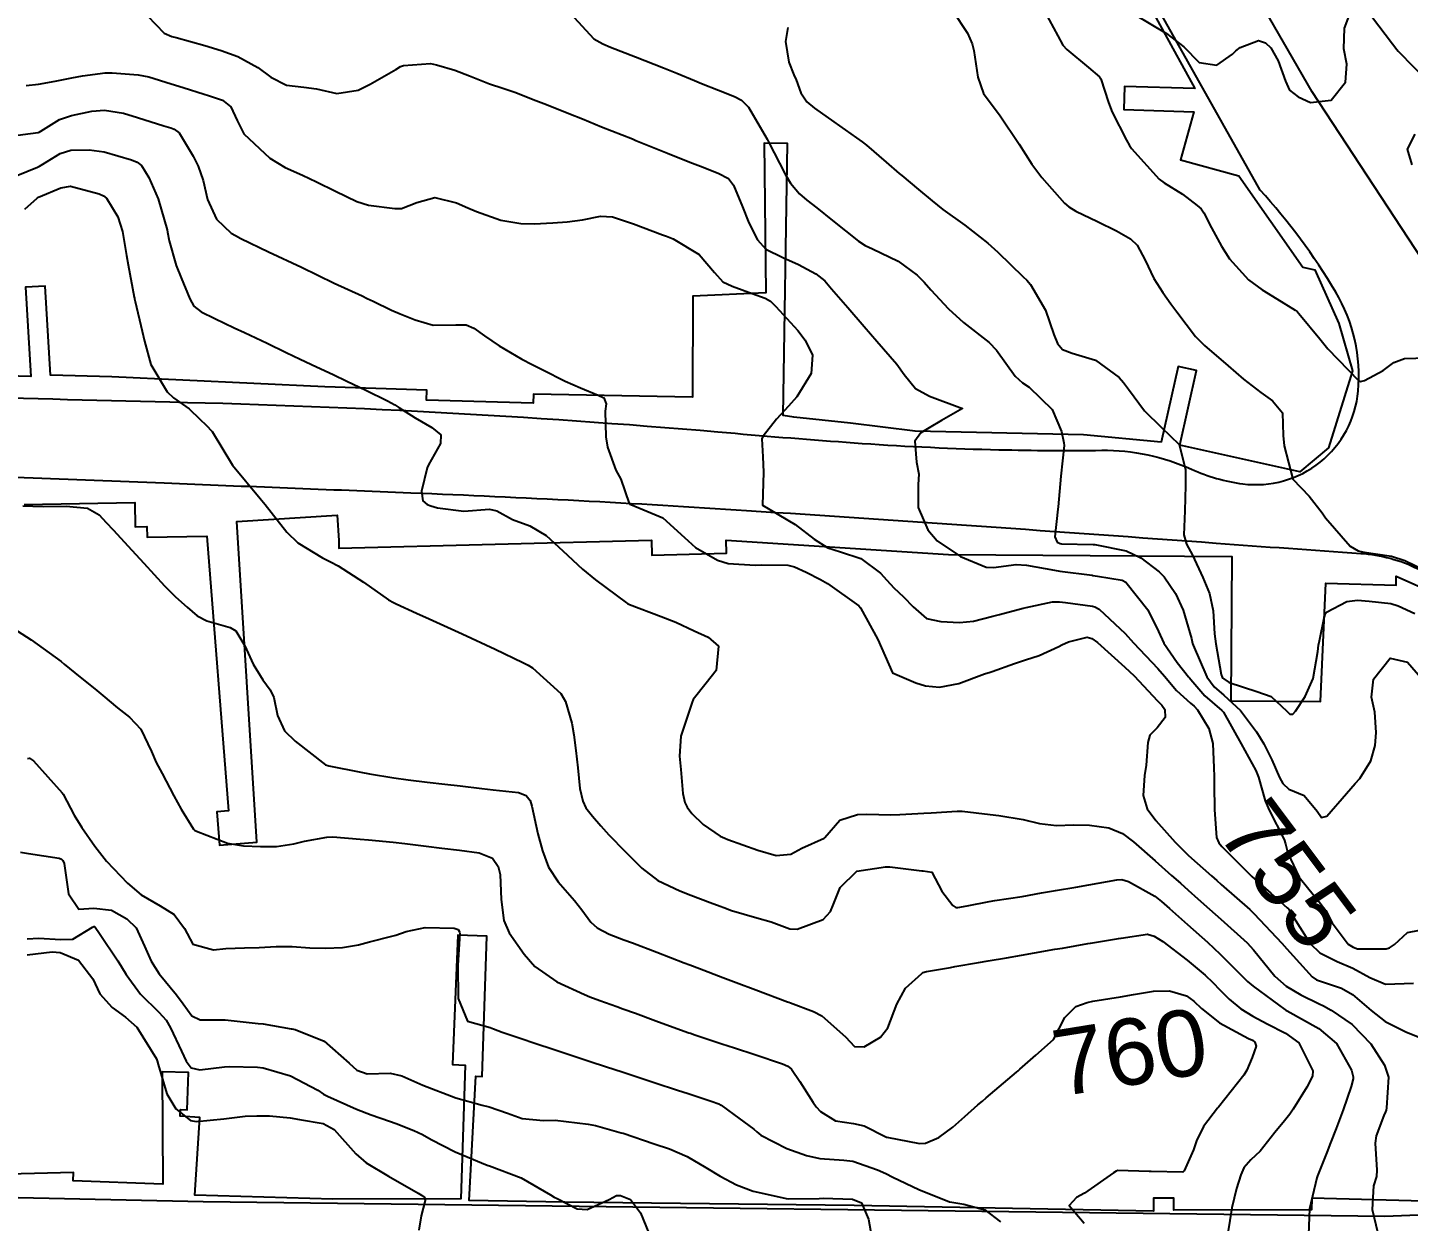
# Model space of a CAD drawing. Header units: metres. Extents: x 318500 to 325275, y 7408834 to 7428799.
# Drawn here: x 321141.7 to 321225, y 7409263.5 to 7409335.5 of the extents above; entities that cross this region are included whole.
import ezdxf
from ezdxf.enums import TextEntityAlignment as Align

# ---------------------------------------------------------------- set-up
doc = ezdxf.new("R2010")
doc.units = ezdxf.units.M
doc.header["$MEASUREMENT"] = 0
for name, color, linetype in [('Cotas', 45, 'Continuous'), ('Curvas de Nivel 1m', 11, 'Continuous'), ('Curvas de Nivel 5m', 15, 'Continuous'), ('Edificações', 30, 'Continuous'), ('Vias Primárias', 230, 'Continuous')]:
    doc.layers.add(name, color=color, linetype=linetype)
doc.styles.add('ARIAL', font='arial.ttf')

msp = doc.modelspace()

# ---------------------------------------------------------------- linework, layer by layer
at = {"layer": 'Curvas de Nivel 1m', "flags": 128}
for points, elevation in [([(321148.396, 7409336.75), (321149.901, 7409335.175), (321150.377, 7409334.978), (321150.629, 7409334.913), (321152.369, 7409334.439), (321153.358, 7409334.132), (321154.36, 7409333.761), (321155.56, 7409333.098), (321156.341, 7409332.523), (321157.301, 7409332.042), (321158.333, 7409331.922), (321159.099, 7409331.816), (321160.328, 7409331.534), (321161.623, 7409331.731), (321162.341, 7409332.088), (321163.895, 7409332.987), (321164.179, 7409333.156), (321164.354, 7409333.219), (321165.977, 7409333.335), (321166.355, 7409333.273), (321167.458, 7409332.939), (321168.347, 7409332.603), (321169.541, 7409332.111), (321170.34, 7409331.855), (321171.064, 7409331.616), (321172.333, 7409331.121), (321172.991, 7409330.863), (321174.322, 7409330.334), (321175.156, 7409329.999), (321176.311, 7409329.527), (321178.167, 7409328.792), (321178.299, 7409328.74), (321178.382, 7409328.706), (321180.287, 7409327.929), (321181.638, 7409327.391), (321182.276, 7409327.14), (321183.338, 7409326.724), (321183.96, 7409326.408), (321184.263, 7409326.013), (321184.811, 7409324.704), (321185.199, 7409323.737), (321185.709, 7409322.695), (321186.212, 7409322.147), (321187.245, 7409321.634), (321188.198, 7409321.215), (321189.248, 7409320.644), (321189.772, 7409320.222), (321190.181, 7409319.757), (321191.167, 7409318.62), (321192.153, 7409317.484), (321192.92, 7409316.598), (321194.119, 7409315.203), (321194.569, 7409314.573), (321195.263, 7409313.724), (321196.097, 7409313.274), (321198.09, 7409312.53), (321196.825, 7409311.797), (321196.072, 7409311.351), (321195.571, 7409311.054), (321195.218, 7409310.563), (321195.319, 7409309.283), (321195.448, 7409308.559), (321195.407, 7409307.943), (321195.407, 7409306.559), (321195.99, 7409305.205), (321196.568, 7409304.544), (321197.966, 7409303.602), (321199.508, 7409302.956), (321199.956, 7409302.925), (321201.335, 7409303.104), (321201.959, 7409303.063), (321203.645, 7409302.762), (321203.954, 7409302.714), (321205.91, 7409302.461), (321205.951, 7409302.456), (321206.241, 7409302.416), (321207.721, 7409302.167), (321207.946, 7409302.039), (321209.28, 7409300.376), (321209.911, 7409299.073), (321210.233, 7409298.365), (321211.039, 7409297.196), (321211.72, 7409296.342), (321211.792, 7409296.264), (321211.868, 7409296.171), (321212.721, 7409295.189), (321213.739, 7409294.312), (321213.848, 7409294.193), (321214.898, 7409292.299), (321215.796, 7409290.675), (321215.948, 7409290.288), (321216.346, 7409288.852), (321216.597, 7409288.278), (321217.499, 7409286.509), (321217.59, 7409286.262), (321217.731, 7409285.688), (321218.397, 7409284.25), (321218.981, 7409283.519), (321219.694, 7409282.651), (321219.882, 7409282.418), (321220.007, 7409282.225), (321220.401, 7409281.497), (321221.367, 7409280.204), (321221.657, 7409280.011), (321221.933, 7409279.92), (321223.656, 7409279.926), (321223.857, 7409279.977), (321224.156, 7409280.173), (321224.935, 7409280.897), (321225.673, 7409281.048)], 754), ([(321197.492, 7409336.539), (321198.39, 7409335.172), (321198.666, 7409334.526), (321198.775, 7409334.123), (321199.013, 7409332.52), (321199.355, 7409331.53), (321200.122, 7409330.503), (321200.326, 7409330.244), (321201.5, 7409328.482), (321202.282, 7409327.268), (321202.881, 7409326.464), (321204.255, 7409324.917), (321204.501, 7409324.695), (321204.933, 7409324.44), (321206.241, 7409323.813), (321207.392, 7409323.243), (321208.226, 7409322.771), (321208.626, 7409322.386), (321209.108, 7409321.479), (321209.635, 7409320.376), (321210.181, 7409319.518), (321210.663, 7409318.851), (321211.016, 7409318.357), (321212.148, 7409316.876), (321212.688, 7409316.332), (321214.122, 7409315.103), (321215.039, 7409314.301), (321216.102, 7409313.483), (321216.805, 7409312.987), (321217.4, 7409312.27), (321217.434, 7409310.905), (321217.498, 7409310.268), (321218.03, 7409308.26), (321219.011, 7409307.236), (321219.789, 7409306.233), (321220.006, 7409305.933), (321221.481, 7409304.215), (321221.976, 7409303.934), (321222.322, 7409303.857), (321223.972, 7409303.615), (321224.774, 7409303.362), (321225.959, 7409302.782)], 751), ([(321174.403, 7409336.389), (321175.844, 7409334.828), (321176.376, 7409334.522), (321176.852, 7409334.334), (321178.364, 7409333.74), (321180.036, 7409333.092), (321180.353, 7409332.965), (321180.851, 7409332.762), (321181.916, 7409332.317), (321182.344, 7409332.145), (321183.358, 7409331.743), (321184.337, 7409331.361), (321184.76, 7409331.131), (321185.168, 7409330.702), (321186.301, 7409328.776), (321186.343, 7409328.689), (321186.375, 7409328.613), (321187.382, 7409326.673), (321187.716, 7409326.12), (321188.258, 7409325.475), (321188.698, 7409325.097), (321189.29, 7409324.644), (321190.238, 7409323.863), (321191.807, 7409322.614), (321192.216, 7409322.365), (321192.658, 7409322.158), (321194.202, 7409321.412), (321195.357, 7409320.562), (321195.772, 7409320.142), (321196.181, 7409319.682), (321197.244, 7409318.539), (321198.158, 7409317.707), (321199.694, 7409316.507), (321200.133, 7409316.05), (321201.27, 7409314.483), (321201.714, 7409314.084), (321202.103, 7409313.818), (321203.493, 7409312.456), (321204.07, 7409311.142), (321204.202, 7409310.448), (321204.219, 7409310.287), (321204.03, 7409308.45), (321203.862, 7409306.601), (321203.842, 7409306.452), (321203.656, 7409304.782), (321203.805, 7409304.452), (321203.979, 7409304.374), (321204.066, 7409304.362), (321205.978, 7409304.32), (321206.081, 7409304.316), (321207.973, 7409303.935), (321208.842, 7409303.506), (321209.955, 7409302.671), (321210.253, 7409302.365), (321210.947, 7409301.362), (321211.411, 7409300.348), (321211.905, 7409298.645), (321211.968, 7409298.339), (321212.002, 7409298.235), (321212.837, 7409296.325), (321213.27, 7409295.725), (321213.859, 7409295.218), (321214.86, 7409294.3), (321215.831, 7409293.017), (321216.273, 7409292.283), (321216.748, 7409291.334), (321217.225, 7409290.268), (321217.412, 7409289.891), (321217.783, 7409289.557), (321218.713, 7409289.18), (321219.489, 7409288.234), (321219.764, 7409287.836), (321220.068, 7409287.925), (321220.331, 7409288.224), (321221.008, 7409288.988), (321221.787, 7409289.89), (321222.059, 7409290.206), (321222.735, 7409291.267), (321222.988, 7409292.192), (321223.056, 7409292.968), (321222.966, 7409294.193), (321222.779, 7409295.116), (321222.891, 7409296.195), (321223.889, 7409297.455), (321224.938, 7409297.216), (321225.87, 7409296.15)], 753), ([(321208.515, 7409336.283), (321210.392, 7409335.154), (321211.45, 7409334.354), (321212.366, 7409333.409), (321213.448, 7409333.24), (321214.374, 7409333.91), (321214.576, 7409334.109), (321214.839, 7409334.305), (321215.947, 7409334.734), (321216.384, 7409334.59), (321216.697, 7409334.285), (321217.148, 7409333.499), (321217.579, 7409332.272), (321217.82, 7409331.743), (321218.341, 7409331.332), (321219.081, 7409330.992), (321220.339, 7409331.137), (321221.194, 7409332.222), (321221.281, 7409333.306), (321221.112, 7409334.223), (321221.141, 7409335.48), (321221.429, 7409336.22)], 749), ([(321222.771, 7409336.205), (321224.038, 7409334.532), (321224.296, 7409334.181), (321224.379, 7409334.084), (321226.27, 7409332.151)], 749), ([(321187.55, 7409335.515), (321187.407, 7409334.675), (321187.61, 7409333.422), (321187.915, 7409332.667), (321188.043, 7409332.361), (321188.339, 7409331.583), (321188.705, 7409331.025), (321189.16, 7409330.648), (321190.318, 7409329.831), (321192.04, 7409328.613), (321192.297, 7409328.411), (321193.476, 7409327.398), (321194.272, 7409326.706), (321194.428, 7409326.578), (321195.442, 7409325.742), (321196.255, 7409325.05), (321196.91, 7409324.543), (321198.236, 7409323.593), (321199.618, 7409322.509), (321200.212, 7409321.966), (321201.755, 7409320.477), (321201.978, 7409320.263), (321202.185, 7409320.017), (321203.106, 7409318.461), (321203.607, 7409316.996), (321203.825, 7409316.453), (321204.134, 7409316.077), (321204.71, 7409315.863), (321206.125, 7409315.444), (321207.543, 7409314.399), (321207.811, 7409314.099), (321208.103, 7409313.698), (321209.068, 7409312.38), (321210.076, 7409311.406), (321211.16, 7409310.353), (321211.546, 7409308.838), (321211.542, 7409308.347), (321211.554, 7409307.875), (321211.502, 7409306.348), (321211.444, 7409304.893), (321211.617, 7409304.345), (321211.97, 7409303.666), (321212.602, 7409302.33), (321212.987, 7409301.371), (321213.214, 7409300.321), (321213.307, 7409298.922), (321213.371, 7409298.318), (321213.708, 7409296.477), (321213.769, 7409296.312), (321213.81, 7409296.251), (321213.869, 7409296.204), (321214.181, 7409295.992), (321215.862, 7409295.45), (321216.725, 7409295.143), (321217.664, 7409294.263), (321217.847, 7409294.081), (321218.018, 7409294.087), (321218.194, 7409294.255), (321218.763, 7409295.15), (321219.254, 7409296.239), (321219.528, 7409297.869), (321219.579, 7409298.235), (321219.633, 7409298.505), (321219.925, 7409299.897), (321220.002, 7409300.156), (321220.056, 7409300.229), (321221.275, 7409300.879), (321221.937, 7409300.951), (321222.635, 7409300.897), (321223.936, 7409300.751), (321224.383, 7409300.622), (321225.38, 7409300.158)], 752), ([(321140.627, 7409328.963), (321142.299, 7409329.184), (321142.365, 7409329.203), (321142.463, 7409329.268), (321143.597, 7409329.967), (321144.31, 7409330.212), (321145.546, 7409330.466), (321146.313, 7409330.519), (321147.448, 7409330.339), (321148.309, 7409330.09), (321149.891, 7409329.587), (321150.303, 7409329.462), (321150.515, 7409329.38), (321150.823, 7409329.162), (321151.668, 7409327.76), (321151.962, 7409327.145), (321152.257, 7409326.286), (321152.533, 7409325.136), (321153.061, 7409323.96), (321153.96, 7409323.114), (321154.218, 7409322.957), (321154.533, 7409322.789), (321156.203, 7409321.989), (321158.19, 7409321.06), (321160.176, 7409320.099), (321161.862, 7409319.316), (321162.162, 7409319.171), (321162.515, 7409319.005), (321163.625, 7409318.458), (321164.153, 7409318.236), (321165.06, 7409317.877), (321166.146, 7409317.557), (321167.51, 7409317.573), (321168.146, 7409317.572), (321168.598, 7409317.377), (321169.239, 7409316.914), (321170.131, 7409316.303), (321171.487, 7409315.512), (321172.115, 7409315.189), (321172.757, 7409314.864), (321174.103, 7409314.181), (321175.036, 7409313.773), (321176.095, 7409313.334), (321176.438, 7409313.16), (321176.593, 7409312.812), (321176.525, 7409312.371), (321176.57, 7409310.812), (321176.671, 7409310.19), (321177.17, 7409308.803), (321177.48, 7409308.256), (321177.971, 7409306.791), (321177.986, 7409306.766), (321178.009, 7409306.745), (321178.071, 7409306.727), (321179.997, 7409305.936), (321181.316, 7409304.75), (321181.971, 7409304.146), (321183.313, 7409303.367), (321183.957, 7409303.168), (321185.569, 7409303.08), (321185.956, 7409303.087), (321187.545, 7409303.078), (321187.955, 7409302.98), (321188.652, 7409302.649), (321189.515, 7409302.205), (321189.943, 7409301.961), (321191.831, 7409300.611), (321191.928, 7409300.505), (321192.986, 7409298.594), (321193.87, 7409296.58), (321195.279, 7409295.974), (321195.862, 7409295.785), (321196.698, 7409295.706), (321197.864, 7409295.932), (321199.422, 7409296.507), (321199.753, 7409296.621), (321199.872, 7409296.661), (321201.225, 7409297.134), (321201.883, 7409297.353), (321202.718, 7409297.631), (321203.896, 7409298.168), (321204.078, 7409298.266), (321204.477, 7409298.441), (321205.608, 7409298.721), (321205.904, 7409298.655), (321206.232, 7409298.415), (321207.878, 7409296.922), (321208.445, 7409296.384), (321209.855, 7409294.884), (321210.109, 7409294.623), (321210.303, 7409294.363), (321210.327, 7409293.879), (321209.833, 7409293.265), (321209.391, 7409292.81), (321209.283, 7409292.375), (321209.175, 7409291.001), (321209.076, 7409290.377), (321208.987, 7409289.169), (321209.226, 7409288.375), (321209.759, 7409287.667), (321210.933, 7409286.352), (321211.728, 7409285.56), (321213.126, 7409284.319), (321213.435, 7409284.042), (321213.705, 7409283.805), (321215.423, 7409282.293), (321215.686, 7409282.039), (321217.363, 7409280.263), (321217.655, 7409279.925), (321219.186, 7409278.237), (321219.453, 7409278.057), (321219.628, 7409277.987), (321220.958, 7409277.544), (321221.62, 7409277.162), (321222.749, 7409276.189), (321223.6, 7409275.53), (321224.851, 7409274.902), (321225.587, 7409274.616)], 756), ([(321140.972, 7409326.576), (321142.267, 7409327.092), (321142.392, 7409327.145), (321142.591, 7409327.267), (321143.627, 7409327.909), (321144.283, 7409328.121), (321145.39, 7409328.127), (321146.282, 7409328.016), (321147.945, 7409327.525), (321148.273, 7409327.387), (321148.536, 7409327.187), (321148.985, 7409326.457), (321149.555, 7409325.177), (321150.085, 7409323.308), (321150.113, 7409323.171), (321150.212, 7409322.653), (321150.63, 7409321.163), (321150.934, 7409320.403), (321151.45, 7409319.151), (321151.709, 7409318.7), (321152.152, 7409318.368), (321152.978, 7409317.957), (321154.143, 7409317.395), (321154.765, 7409317.104), (321156.131, 7409316.467), (321157.282, 7409315.913), (321158.117, 7409315.511), (321159.11, 7409315.045), (321160.103, 7409314.582), (321160.938, 7409314.181), (321162.089, 7409313.629), (321163.387, 7409312.99), (321163.835, 7409312.741), (321164.076, 7409312.583), (321165.066, 7409311.961), (321166.064, 7409311.388), (321166.603, 7409310.945), (321166.587, 7409310.41), (321166.038, 7409309.451), (321165.859, 7409309.126), (321165.784, 7409308.954), (321165.435, 7409307.532), (321165.527, 7409306.957), (321165.781, 7409306.736), (321165.997, 7409306.651), (321166.407, 7409306.534), (321167.994, 7409306.338), (321169.537, 7409306.448), (321169.994, 7409306.345), (321170.941, 7409305.837), (321171.986, 7409305.441), (321172.964, 7409304.86), (321173.966, 7409303.928), (321175.158, 7409302.832), (321175.94, 7409302.184), (321177.808, 7409300.792), (321177.881, 7409300.752), (321177.919, 7409300.736), (321178.002, 7409300.706), (321179.912, 7409299.982), (321180.782, 7409299.626), (321181.905, 7409299.102), (321182.748, 7409298.727), (321183.356, 7409298.182), (321183.214, 7409296.72), (321182.629, 7409295.958), (321181.843, 7409294.96), (321181.775, 7409294.807), (321181.759, 7409294.741), (321181.714, 7409294.617), (321181.09, 7409292.751), (321181.015, 7409291.539), (321181.096, 7409290.75), (321181.216, 7409289.3), (321181.327, 7409288.746), (321181.473, 7409288.46), (321181.753, 7409288.09), (321182.432, 7409287.415), (321183.466, 7409286.714), (321183.738, 7409286.59), (321183.918, 7409286.527), (321185.728, 7409285.877), (321186.843, 7409285.553), (321187.725, 7409285.63), (321188.393, 7409285.987), (321189.74, 7409286.602), (321189.76, 7409286.61), (321189.785, 7409286.63), (321190.684, 7409287.692), (321191.761, 7409288.036), (321192.312, 7409288.051), (321193.762, 7409288.016), (321194.299, 7409288.034), (321195.763, 7409288.102), (321196.192, 7409288.117), (321197.766, 7409288.232), (321198.063, 7409288.228), (321199.763, 7409288.035), (321200.28, 7409287.974), (321201.759, 7409287.721), (321202.739, 7409287.476), (321203.754, 7409287.361), (321204.78, 7409287.41), (321205.754, 7409287.383), (321206.93, 7409287.224), (321207.747, 7409286.878), (321208.413, 7409286.383), (321209.723, 7409285.223), (321210.699, 7409284.355), (321211.237, 7409283.879), (321211.701, 7409283.468), (321212.301, 7409282.936), (321212.993, 7409282.32), (321213.681, 7409281.708), (321215.271, 7409280.286), (321215.654, 7409279.865), (321216.932, 7409278.267), (321217.624, 7409277.665), (321218.516, 7409277.143), (321219.614, 7409276.603), (321219.87, 7409276.484), (321220.344, 7409276.219), (321221.597, 7409275.347), (321222.737, 7409274.188), (321223.561, 7409272.894), (321223.803, 7409272.176), (321223.681, 7409270.327), (321223.654, 7409270.178), (321223.627, 7409270.08), (321223.525, 7409269.862), (321223.063, 7409268.628), (321222.992, 7409268.185), (321223.102, 7409266.558), (321223.065, 7409266.184), (321222.892, 7409265.613), (321222.814, 7409264.186), (321223.262, 7409262.342)], 757), ([(321141.499, 7409324.548), (321142.239, 7409325.211), (321142.269, 7409325.241), (321142.334, 7409325.269), (321143.669, 7409325.835), (321144.25, 7409325.94), (321145.995, 7409325.472), (321146.242, 7409325.364), (321146.427, 7409325.217), (321147.119, 7409324.097), (321147.394, 7409323.202), (321147.638, 7409321.759), (321147.736, 7409321.197), (321148.11, 7409319.242), (321148.114, 7409319.191), (321148.116, 7409319.147), (321148.158, 7409318.986), (321148.588, 7409317.186), (321148.723, 7409316.592), (321149.111, 7409315.18), (321150.085, 7409313.531), (321150.476, 7409313.164), (321151.422, 7409312.498), (321152.067, 7409311.886), (321152.453, 7409311.523), (321152.811, 7409311.129), (321154.03, 7409309.11), (321155.703, 7409307.093), (321155.996, 7409306.729), (321156.724, 7409305.816), (321157.313, 7409305.07), (321157.97, 7409304.422), (321159.47, 7409303.524), (321159.954, 7409303.277), (321160.419, 7409303.025), (321161.936, 7409302.05), (321163.447, 7409300.987), (321163.759, 7409300.823), (321163.918, 7409300.747), (321165.132, 7409300.182), (321165.909, 7409299.829), (321167.9, 7409298.93), (321169.887, 7409298.001), (321171.56, 7409297.19), (321171.872, 7409297.032), (321172.133, 7409296.867), (321173.847, 7409295.336), (321174.139, 7409294.846), (321174.519, 7409293.531), (321174.631, 7409292.838), (321174.749, 7409291.892), (321174.873, 7409290.834), (321175.005, 7409289.598), (321175.168, 7409288.829), (321175.361, 7409288.431), (321175.751, 7409287.935), (321176.27, 7409287.337), (321176.754, 7409286.805), (321177.725, 7409285.786), (321178.733, 7409284.78), (321179.699, 7409284.049), (321181.025, 7409283.415), (321181.686, 7409283.162), (321182.86, 7409282.722), (321183.46, 7409282.496), (321183.677, 7409282.415), (321184.146, 7409282.235), (321185.671, 7409281.782), (321186.55, 7409281.558), (321187.665, 7409281.128), (321188.112, 7409281.101), (321189.671, 7409281.696), (321190.133, 7409282.167), (321190.295, 7409282.624), (321190.7, 7409283.615), (321191.71, 7409284.61), (321193.437, 7409284.862), (321193.714, 7409284.867), (321195.632, 7409284.63), (321195.711, 7409284.624), (321196.246, 7409284.545), (321196.844, 7409283.393), (321197.513, 7409282.532), (321197.688, 7409282.421), (321197.807, 7409282.41), (321198.362, 7409282.52), (321199.693, 7409282.786), (321200.038, 7409282.839), (321201.696, 7409283.084), (321202.862, 7409283.295), (321203.7, 7409283.443), (321204.921, 7409283.65), (321205.704, 7409283.782), (321207.396, 7409284.084), (321207.707, 7409284.108), (321208.109, 7409283.983), (321209.697, 7409283.089), (321210.108, 7409282.778), (321210.583, 7409282.357), (321211.676, 7409281.381), (321212.865, 7409280.322), (321213.649, 7409279.592), (321214.955, 7409278.29), (321215.294, 7409277.952), (321215.624, 7409277.668), (321217.54, 7409276.261), (321217.609, 7409276.219), (321217.689, 7409276.178), (321219.593, 7409275.118), (321220.654, 7409274.214), (321221.556, 7409272.59), (321221.673, 7409272.199), (321221.675, 7409272.072), (321221.544, 7409271.622), (321221.069, 7409270.207), (321220.639, 7409269.087), (321220.299, 7409268.218), (321220.076, 7409267.637), (321219.517, 7409266.229), (321219.469, 7409266.099), (321219.024, 7409264.236), (321218.975, 7409262.689)], 758), ([(321141.373, 7409306.659), (321141.994, 7409306.625), (321142.649, 7409306.608), (321143.994, 7409306.634), (321145.274, 7409306.512), (321145.989, 7409306.104), (321146.417, 7409305.646), (321146.824, 7409305.207), (321147.962, 7409303.969), (321148.688, 7409303.183), (321149.93, 7409301.835), (321150.594, 7409301.16), (321151.295, 7409300.53), (321151.909, 7409300.014), (321152.486, 7409299.711), (321153.902, 7409299.305), (321154.226, 7409299.107), (321154.779, 7409298.209), (321155.289, 7409297.096), (321155.856, 7409296.144), (321156.303, 7409295.54), (321156.519, 7409295.08), (321156.752, 7409293.999), (321157.179, 7409293.07), (321157.811, 7409292.443), (321159.655, 7409291.032), (321159.789, 7409290.987), (321159.847, 7409290.972), (321161.783, 7409290.571), (321162.31, 7409290.474), (321163.779, 7409290.233), (321164.628, 7409290.116), (321165.776, 7409289.985), (321166.857, 7409289.856), (321167.772, 7409289.752), (321169.078, 7409289.603), (321169.769, 7409289.522), (321171.299, 7409289.345), (321171.764, 7409289.169), (321171.989, 7409288.868), (321172.098, 7409288.525), (321172.466, 7409286.863), (321172.751, 7409285.834), (321173.095, 7409284.856), (321173.697, 7409283.954), (321174.664, 7409282.835), (321175.112, 7409282.266), (321175.667, 7409281.526), (321176.034, 7409281.185), (321176.776, 7409280.803), (321177.655, 7409280.461), (321178.165, 7409280.272), (321179.644, 7409279.719), (321181.301, 7409279.079), (321181.633, 7409278.953), (321182.214, 7409278.731), (321183.622, 7409278.2), (321184.423, 7409277.897), (321185.611, 7409277.447), (321187.538, 7409276.724), (321187.601, 7409276.703), (321187.711, 7409276.658), (321189.098, 7409276.14), (321189.593, 7409275.882), (321191.022, 7409274.616), (321191.571, 7409274.021), (321192.162, 7409274.011), (321193.142, 7409274.587), (321193.586, 7409275.145), (321194.119, 7409276.572), (321194.642, 7409277.537), (321195.628, 7409278.436), (321195.695, 7409278.484), (321195.913, 7409278.547), (321197.363, 7409278.803), (321197.635, 7409278.85), (321199.046, 7409279.102), (321199.641, 7409279.203), (321200.744, 7409279.383), (321201.646, 7409279.544), (321202.429, 7409279.682), (321203.652, 7409279.89), (321204.127, 7409279.969), (321205.657, 7409280.242), (321205.808, 7409280.267), (321206.66, 7409280.405), (321207.511, 7409280.544), (321207.663, 7409280.568), (321209.244, 7409280.797), (321209.665, 7409280.69), (321210.186, 7409280.362), (321211.643, 7409279.24), (321212.737, 7409278.323), (321213.198, 7409277.888), (321213.621, 7409277.455), (321214.188, 7409276.873), (321214.889, 7409276.291), (321215.604, 7409275.848), (321216.472, 7409275.396), (321217.589, 7409274.836), (321218.381, 7409274.248), (321219.235, 7409272.554), (321219.22, 7409272.235), (321218.867, 7409271.564), (321218.038, 7409270.252), (321217.835, 7409269.945), (321217.519, 7409269.531), (321216.945, 7409268.829), (321216.503, 7409268.27), (321216.048, 7409267.718), (321215.483, 7409267.178), (321215.062, 7409266.7), (321214.886, 7409266.289), (321214.621, 7409265.452), (321214.337, 7409264.297), (321214.213, 7409263.524), (321214.027, 7409262.301)], 759), ([(321141.666, 7409291.398), (321141.792, 7409291.424), (321142.024, 7409291.268), (321143.761, 7409289.339), (321143.82, 7409289.249), (321144.486, 7409287.978), (321144.938, 7409287.232), (321145.723, 7409286.107), (321146.433, 7409285.209), (321147.69, 7409283.875), (321148.517, 7409283.182), (321149.673, 7409282.507), (321150.512, 7409282.001), (321151.129, 7409281.148), (321151.646, 7409280.21), (321152.894, 7409279.868), (321153.642, 7409279.934), (321154.768, 7409279.974), (321155.644, 7409280.005), (321156.662, 7409280.057), (321157.645, 7409280.053), (321158.699, 7409279.989), (321159.644, 7409279.955), (321160.663, 7409280.002), (321161.647, 7409280.165), (321162.31, 7409280.341), (321163.655, 7409280.677), (321163.897, 7409280.735), (321164.506, 7409280.967), (321165.663, 7409281.217), (321167.42, 7409281.175), (321167.662, 7409281.095), (321167.723, 7409280.992), (321167.739, 7409280.929), (321167.748, 7409280.839), (321167.63, 7409278.93), (321167.652, 7409276.929), (321168.226, 7409275.56), (321169.583, 7409275.163), (321169.788, 7409275.102), (321170.302, 7409274.889), (321171.574, 7409274.465), (321172.169, 7409274.267), (321173.564, 7409273.811), (321175.072, 7409273.312), (321175.555, 7409273.151), (321176.606, 7409272.804), (321177.546, 7409272.493), (321177.978, 7409272.352), (321179.536, 7409271.842), (321180.883, 7409271.396), (321181.527, 7409271.181), (321182.93, 7409270.719), (321183.377, 7409270.57), (321183.518, 7409270.496), (321184.284, 7409269.931), (321185.504, 7409269.044), (321185.682, 7409268.868), (321185.909, 7409268.684), (321187.488, 7409267.866), (321188.672, 7409267.452), (321189.48, 7409267.267), (321190.922, 7409267.164), (321191.477, 7409267.099), (321192.961, 7409266.585), (321193.467, 7409266.359), (321193.892, 7409266.146), (321195.453, 7409265.389), (321197.309, 7409264.655), (321197.442, 7409264.625), (321198.162, 7409264.513), (321199.437, 7409264.162), (321200.392, 7409263.448)], 761), ([(321141.239, 7409285.756), (321141.716, 7409285.669), (321143.576, 7409285.387), (321143.711, 7409285.34), (321143.799, 7409285.249), (321143.885, 7409285.07), (321144.147, 7409283.243), (321144.757, 7409282.32), (321145.672, 7409282.375), (321146.723, 7409282.256), (321147.665, 7409281.735), (321148.231, 7409281.184), (321148.733, 7409280.09), (321149.119, 7409279.175), (321149.619, 7409278.413), (321150.649, 7409277.154), (321151.052, 7409276.606), (321151.587, 7409275.871), (321152.079, 7409275.627), (321153.585, 7409275.626), (321155.219, 7409275.459), (321155.583, 7409275.423), (321155.89, 7409275.393), (321157.58, 7409275.101), (321157.611, 7409275.091), (321157.823, 7409275.056), (321159.57, 7409274.355), (321161.076, 7409273.015), (321161.544, 7409272.603), (321162.169, 7409272.372), (321163.542, 7409272.423), (321164.247, 7409272.262), (321165.531, 7409271.698), (321167.52, 7409270.93), (321169.099, 7409270.49), (321169.515, 7409270.379), (321170.627, 7409269.999), (321171.508, 7409269.687), (321172.805, 7409269.559), (321173.507, 7409269.578), (321174.172, 7409269.506), (321175.505, 7409269.343), (321175.951, 7409269.259), (321177.5, 7409268.823), (321177.616, 7409268.789), (321179.491, 7409268.152), (321180.402, 7409267.841), (321181.48, 7409267.385), (321182.598, 7409266.723), (321183.462, 7409266.192), (321184.444, 7409265.684), (321185.449, 7409265.301), (321187.196, 7409264.911), (321187.443, 7409264.854), (321187.618, 7409264.833), (321189.443, 7409264.858), (321189.684, 7409264.867), (321191.443, 7409264.808), (321191.999, 7409264.594), (321192.41, 7409263.611), (321192.606, 7409262.588)], 762), ([(321141.649, 7409280.526), (321142.356, 7409280.556), (321143.648, 7409280.482), (321144.394, 7409280.494), (321145.585, 7409281.221), (321145.66, 7409281.261), (321145.702, 7409281.261), (321145.753, 7409281.219), (321146.014, 7409280.855), (321147.112, 7409279.198), (321147.618, 7409278.362), (321148.484, 7409277.181), (321149.589, 7409276.102), (321150.032, 7409275.611), (321150.298, 7409275.159), (321150.962, 7409273.746), (321151.242, 7409273.145), (321151.544, 7409272.748), (321152.055, 7409272.62), (321153.545, 7409272.8), (321153.837, 7409272.816), (321155.545, 7409272.778), (321155.885, 7409272.745), (321157.538, 7409272.259), (321159.177, 7409271.383), (321159.522, 7409271.159), (321159.771, 7409271.027), (321161.512, 7409270.241), (321162.409, 7409269.897), (321163.505, 7409269.513), (321163.907, 7409269.377), (321164.976, 7409268.958), (321165.496, 7409268.707), (321166.018, 7409268.419), (321167.481, 7409267.678), (321169.308, 7409266.902), (321169.469, 7409266.842), (321169.547, 7409266.82), (321171.458, 7409266.092), (321173.225, 7409265.07), (321173.441, 7409264.939), (321173.624, 7409264.847), (321174.842, 7409264.236), (321175.434, 7409264.189), (321176.759, 7409264.8), (321177.203, 7409265.035), (321177.444, 7409265.029), (321178.044, 7409264.784), (321178.647, 7409263.992), (321179.168, 7409262.764)], 763), ([(321141.634, 7409279.564), (321143.154, 7409279.739), (321143.637, 7409279.701), (321144.744, 7409279.233), (321145.613, 7409278.101), (321146.023, 7409277.214), (321146.767, 7409276.378), (321147.586, 7409275.798), (321148.253, 7409275.183), (321149.445, 7409273.278), (321149.49, 7409273.171), (321149.547, 7409272.948), (321150.071, 7409271.162), (321150.617, 7409270.259), (321151.504, 7409269.569), (321151.862, 7409269.493), (321153.506, 7409269.666), (321154.792, 7409269.813), (321155.508, 7409269.848), (321156.264, 7409269.835), (321157.507, 7409269.713), (321158.081, 7409269.627), (321159.503, 7409269.372), (321160.16, 7409269.023), (321161.478, 7409267.545), (321162.1, 7409267.001), (321163.458, 7409266.199), (321165.23, 7409265.167), (321165.442, 7409265.057), (321165.612, 7409264.948), (321165.657, 7409264.729), (321165.429, 7409263.814), (321165.277, 7409262.952)], 764)]:
    msp.add_lwpolyline(points, dxfattribs=dict(at, elevation=elevation))
at = {"layer": 'Curvas de Nivel 5m', "flags": 128}
for points, elevation in [([(321203.059, 7409336.464), (321203.834, 7409335.009), (321204.141, 7409334.452), (321204.376, 7409334.194), (321205.685, 7409333.106), (321206.352, 7409332.547), (321206.447, 7409332.419), (321206.907, 7409330.983), (321207.125, 7409330.408), (321207.988, 7409328.712), (321208.174, 7409328.392), (321208.297, 7409328.218), (321209.955, 7409326.373), (321210.268, 7409326.142), (321211.362, 7409325.454), (321212.254, 7409324.78), (321212.483, 7409324.567), (321212.649, 7409324.334), (321213.125, 7409323.438), (321213.728, 7409322.317), (321214.209, 7409321.552), (321215.345, 7409320.298), (321216.184, 7409319.678), (321217.05, 7409319.149), (321218.172, 7409318.457), (321218.286, 7409318.373), (321218.388, 7409318.257), (321219.657, 7409316.727), (321220.057, 7409316.231), (321220.139, 7409316.132), (321221.989, 7409314.211), (321222.109, 7409314.154), (321222.359, 7409314.206), (321223.482, 7409314.827), (321224.127, 7409315.303), (321224.754, 7409315.547), (321226.131, 7409315.579)], 750), ([(321141.585, 7409332.027), (321142.333, 7409332.107), (321143.325, 7409332.27), (321144.338, 7409332.47), (321144.984, 7409332.597), (321146.343, 7409332.783), (321146.767, 7409332.79), (321148.342, 7409332.671), (321148.983, 7409332.541), (321150.334, 7409332.118), (321151.064, 7409331.892), (321152.325, 7409331.486), (321152.592, 7409331.404), (321153.426, 7409331.123), (321153.94, 7409330.739), (321154.308, 7409329.9), (321154.713, 7409329.106), (321156.278, 7409327.635), (321157.221, 7409327.076), (321158.263, 7409326.612), (321159.098, 7409326.207), (321160.249, 7409325.644), (321161.545, 7409325.017), (321162.238, 7409324.799), (321163.837, 7409324.587), (321164.236, 7409324.599), (321165.166, 7409324.966), (321166.253, 7409325.257), (321167.558, 7409324.937), (321168.245, 7409324.629), (321168.754, 7409324.411), (321170.235, 7409323.9), (321171.426, 7409323.688), (321172.232, 7409323.671), (321173.363, 7409323.729), (321174.234, 7409323.796), (321175.161, 7409323.911), (321176.24, 7409324.125), (321176.964, 7409324.084), (321178.233, 7409323.679), (321179.983, 7409323.013), (321180.222, 7409322.92), (321180.619, 7409322.764), (321182.206, 7409321.818), (321183.117, 7409320.726), (321183.628, 7409320.162), (321184.182, 7409319.907), (321185.401, 7409319.475), (321186.175, 7409319.182), (321186.498, 7409319.01), (321186.833, 7409318.68), (321188.149, 7409317.241), (321188.601, 7409316.653), (321189.037, 7409315.736), (321188.964, 7409314.647), (321188.096, 7409313.24), (321187.594, 7409312.667), (321186.869, 7409311.888), (321186.062, 7409310.849), (321185.993, 7409310.759), (321185.97, 7409310.691), (321186.044, 7409309.611), (321186.073, 7409308.689), (321186.01, 7409306.69), (321187.993, 7409305.53), (321189.134, 7409304.643), (321189.972, 7409304.123), (321190.717, 7409303.875), (321191.963, 7409303.479), (321193.143, 7409302.592), (321193.526, 7409302.166), (321193.941, 7409301.712), (321194.532, 7409301.167), (321195.103, 7409300.562), (321195.92, 7409299.86), (321196.782, 7409299.677), (321197.916, 7409299.612), (321198.746, 7409299.69), (321199.922, 7409299.988), (321200.323, 7409300.095), (321201.746, 7409300.473), (321201.931, 7409300.521), (321203.528, 7409300.86), (321203.934, 7409300.858), (321204.3, 7409300.811), (321205.932, 7409300.589), (321206.067, 7409300.554), (321206.328, 7409300.414), (321207.908, 7409298.939), (321208.399, 7409298.385), (321209.877, 7409296.828), (321210.276, 7409296.364), (321211.009, 7409295.5), (321211.854, 7409294.75), (321212.07, 7409294.554), (321212.265, 7409294.334), (321212.946, 7409293.21), (321213.199, 7409292.319), (321213.264, 7409290.852), (321213.277, 7409290.318), (321213.278, 7409289.811), (321213.305, 7409288.317), (321213.427, 7409286.632), (321213.565, 7409286.313), (321213.737, 7409286.102), (321215.55, 7409284.292), (321215.709, 7409284.144), (321216.697, 7409283.272), (321217.691, 7409282.398), (321217.761, 7409282.33), (321217.811, 7409282.258), (321217.959, 7409281.983), (321219.077, 7409280.239), (321219.652, 7409279.679), (321220.694, 7409279.165), (321221.638, 7409278.756), (321222.667, 7409278.19), (321223.626, 7409277.783), (321225.313, 7409277.841)], 755), ([(321225.228, 7409327.224), (321224.935, 7409328.17), (321225.402, 7409329.076)], 750), ([(321140.748, 7409299.287), (321141.889, 7409298.564), (321143.691, 7409297.252), (321143.868, 7409297.107), (321144.519, 7409296.581), (321145.844, 7409295.503), (321146.201, 7409295.215), (321147.104, 7409294.472), (321147.827, 7409293.899), (321148.501, 7409293.183), (321149.146, 7409291.83), (321149.431, 7409291.174), (321149.78, 7409290.491), (321150.488, 7409289.159), (321150.942, 7409288.342), (321151.682, 7409287.141), (321151.739, 7409287.081), (321151.852, 7409287.024), (321153.728, 7409286.302), (321154.695, 7409286.131), (321155.725, 7409286.088), (321156.697, 7409286.104), (321157.728, 7409286.266), (321158.371, 7409286.41), (321159.734, 7409286.66), (321160.09, 7409286.671), (321161.733, 7409286.544), (321162.235, 7409286.5), (321163.731, 7409286.351), (321164.431, 7409286.268), (321165.727, 7409286.108), (321166.664, 7409286.003), (321167.724, 7409285.878), (321168.913, 7409285.721), (321169.717, 7409285.387), (321170.058, 7409284.895), (321170.188, 7409284.408), (321170.254, 7409282.891), (321170.4, 7409281.622), (321170.739, 7409280.884), (321171.641, 7409279.596), (321172.284, 7409278.863), (321173.616, 7409277.931), (321175.271, 7409277.159), (321175.603, 7409277.031), (321176.199, 7409276.811), (321177.236, 7409276.435), (321177.595, 7409276.304), (321178.346, 7409276.029), (321179.588, 7409275.573), (321180.183, 7409275.358), (321181.581, 7409274.861), (321181.669, 7409274.827), (321181.943, 7409274.735), (321183.572, 7409274.194), (321184.327, 7409273.944), (321185.563, 7409273.542), (321187.233, 7409272.987), (321187.553, 7409272.847), (321187.779, 7409272.657), (321188.276, 7409271.911), (321189.07, 7409270.637), (321189.263, 7409270.379), (321189.515, 7409270.106), (321190.43, 7409269.542), (321191.508, 7409269.377), (321192.156, 7409269.243), (321193.457, 7409268.58), (321193.5, 7409268.558), (321193.531, 7409268.548), (321195.494, 7409268.181), (321195.851, 7409268.188), (321196.655, 7409268.533), (321197.506, 7409269.166), (321198.226, 7409269.799), (321199.022, 7409270.505), (321199.289, 7409270.737), (321199.527, 7409270.937), (321201.348, 7409272.473), (321201.456, 7409272.566), (321201.553, 7409272.652), (321202.518, 7409273.503), (321203.58, 7409274.44), (321204.258, 7409275.782), (321204.923, 7409276.43), (321205.613, 7409276.686), (321205.958, 7409276.76), (321207.616, 7409277.032), (321208.404, 7409277.164), (321209.62, 7409277.375), (321210.577, 7409277.394), (321211.617, 7409277.082), (321212.051, 7409276.771), (321212.505, 7409276.327), (321213.597, 7409275.456), (321215.35, 7409274.517), (321215.582, 7409274.402), (321215.739, 7409274.278), (321215.806, 7409274.049), (321215.566, 7409273.361), (321215.244, 7409272.596), (321215.059, 7409272.287), (321213.531, 7409270.363), (321213.483, 7409270.311), (321212.643, 7409269.193), (321212.221, 7409268.329), (321212.026, 7409267.798), (321211.473, 7409266.523), (321211.379, 7409266.433), (321209.472, 7409266.482), (321209.35, 7409266.484), (321207.472, 7409266.552), (321207.354, 7409266.51), (321207.203, 7409266.394), (321205.458, 7409265.181), (321204.973, 7409264.906), (321204.528, 7409264.429), (321205.434, 7409263.375)], 760)]:
    msp.add_lwpolyline(points, dxfattribs=dict(at, elevation=elevation))
at = {"layer": 'Edificações'}
for points in [[(321209.205, 7409337.113), (321212.108, 7409331.837), (321207.875, 7409331.965), (321207.833, 7409330.565), (321212.055, 7409330.438), (321211.241, 7409327.533), (321214.766, 7409326.564), (321218.623, 7409321.047), (321219.351, 7409320.891), (321220.8, 7409317.646), (321221.62, 7409314.794), (321220.177, 7409310.162), (321218.45, 7409308.704), (321211.214, 7409310.313), (321212.215, 7409314.817), (321211.104, 7409315.064), (321210.088, 7409310.492), (321205.393, 7409310.944), (321195.241, 7409311.149), (321191.322, 7409311.648), (321187.902, 7409312.01), (321187.264, 7409312.112), (321187.529, 7409328.512), (321186.125, 7409328.535), (321186.227, 7409319.496), (321181.815, 7409319.295), (321181.787, 7409313.219), (321172.194, 7409313.399), (321172.177, 7409312.855), (321165.75, 7409313.023), (321165.766, 7409313.627), (321159.611, 7409313.834), (321146.757, 7409314.436), (321143.045, 7409314.53), (321142.727, 7409319.91), (321141.544, 7409319.84), (321141.863, 7409314.452), (321135.085, 7409314.645)], [(321225.905, 7409264.689), (321219.175, 7409264.875), (321219.155, 7409264.161), (321210.841, 7409264.157), (321210.84, 7409264.865), (321209.625, 7409264.864), (321209.625, 7409264.099), (321191.547, 7409264.436), (321174.087, 7409264.642), (321168.316, 7409264.732), (321168.725, 7409272.245), (321169.099, 7409272.224), (321169.382, 7409280.686), (321167.631, 7409280.745), (321167.317, 7409272.931), (321168.078, 7409272.901), (321167.813, 7409264.842), (321160.087, 7409264.819), (321151.769, 7409265.054), (321152.058, 7409269.749), (321150.877, 7409269.822), (321150.902, 7409270.222), (321151.305, 7409270.197), (321151.386, 7409272.467), (321149.797, 7409272.489), (321149.829, 7409265.709), (321144.428, 7409265.929), (321144.449, 7409266.432), (321138.913, 7409266.281)]]:
    msp.add_lwpolyline(points, dxfattribs=at)
msp.add_lwpolyline([(321141.462, 7409306.738), (321148.134, 7409306.851), (321148.159, 7409305.387), (321148.872, 7409305.399), (321148.883, 7409304.77), (321152.479, 7409304.83), (321153.797, 7409288.25), (321153.096, 7409288.194), (321153.257, 7409286.171), (321155.509, 7409286.35), (321154.298, 7409305.707), (321160.361, 7409306.086), (321160.457, 7409304.558), (321160.452, 7409304.091), (321179.317, 7409304.588), (321179.342, 7409303.672), (321183.856, 7409303.791), (321183.835, 7409304.59), (321197.247, 7409303.718), (321214.352, 7409303.595), (321214.289, 7409294.878), (321219.704, 7409294.839), (321220.016, 7409301.986), (321224.257, 7409301.856), (321224.255, 7409302.413), (321226.699, 7409301.323, -0.242108)], format="xyb", dxfattribs=at)
at = {"layer": 'Vias Primárias'}
for points in [[(321239.149, 7409301.217), (321219.191, 7409331.642), (321182.72, 7409394.845), (321177.193, 7409402.097, 0.208811), (321168.393, 7409406.083, -0.009232), (321146.635, 7409406.781, -0.02165), (321129.58, 7409408.385, 0.042557)], [(321121.988, 7409313.844, 0.004722), (321150.257, 7409312.922, -0.016139), (321184.38, 7409311.028, 0.00446), (321192.035, 7409310.424, 0.011656), (321200.291, 7409310.039, 0.008748), (321206.495, 7409310.003, -0.110151), (321211.916, 7409308.861, 0.074729), (321214.998, 7409307.981, 0.425901), (321221.968, 7409313.577, 0.157431), (321220.61, 7409319.556, 0.051433), (321216.046, 7409325.706), (321209.406, 7409337.533), (321202.3, 7409350.887, 0.273838), (321200.003, 7409352.286, -0.019936), (321193.894, 7409352.607, 0.017433), (321168.32, 7409354.079, -0.003027), (321145.873, 7409354.724, 0.001432), (321117.439, 7409355.631, -0.000227)], [(321235.133, 7409264.235), (321223.586, 7409263.767), (321152.272, 7409264.647), (321120.628, 7409265.331), (321096.584, 7409265.629), (321075.147, 7409266.026), (321043.458, 7409266.303), (321041.481, 7409266.497, -0.36741), (321039.139, 7409268.919), (321036.441, 7409306.024, -0.422469), (321038.572, 7409308.42), (321061.96, 7409308.597), (321099.417, 7409309.041), (321133.531, 7409308.674), (321149.907, 7409308.032, -0.000202), (321164.798, 7409307.442, -0.006288), (321185.057, 7409306.376, -0.002134), (321213.391, 7409304.406, 0.001405), (321222.121, 7409303.786, -0.0989), (321225.596, 7409302.842, -0.172609)]]:
    msp.add_lwpolyline(points, format="xyb", dxfattribs=at)

# ---------------------------------------------------------------- texts
at = {"layer": 'Cotas', "style": 'ARIAL'}
for s, rotation, p in [('755', 306.7827, (321217.738, 7409284.415, 755)), ('760', 9.1694, (321208.192, 7409273.708, 760))]:
    msp.add_text(s, height=4, rotation=rotation, dxfattribs=at).set_placement(p, align=Align.MIDDLE_CENTER)

doc.saveas('drawing.dxf')
